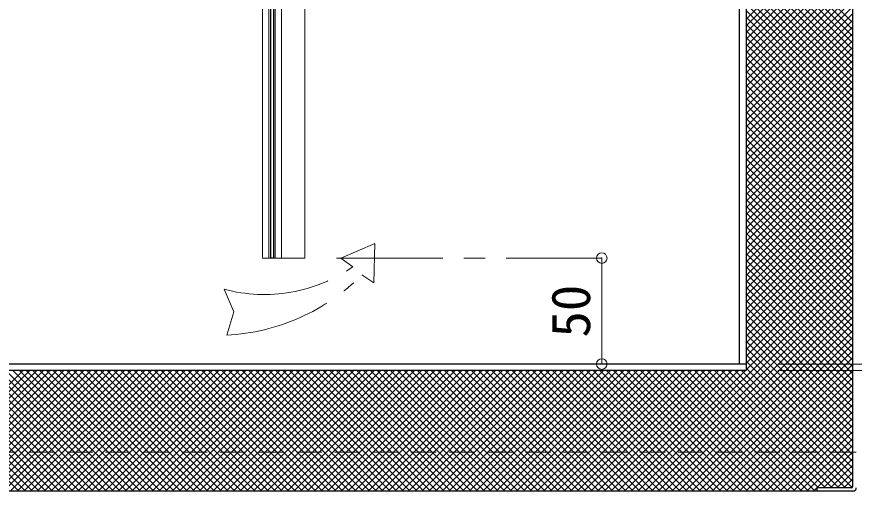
# Model space of a CAD drawing. Units: millimetres at full size, sheet at 1:10; details may follow other scales. Extents: x -2092 to 1958, y -1356 to 1454.
# Drawn here: x -635.3 to -240.5, y -915.8 to -691.9 of the extents above; entities that cross this region are included whole.
import ezdxf
from ezdxf.enums import TextEntityAlignment as Align

# ---------------------------------------------------------------- set-up
doc = ezdxf.new("R2010")
doc.units = ezdxf.units.MM
doc.header["$LTSCALE"] = 10
doc.header["$PDMODE"] = 32
doc.header["$PDSIZE"] = 5
for name, pattern in [('CHAIN1', [8, 5, -1, 1, -1]), ('DASHED1', [1.8, 1.2, -0.6]), ('DOUBLE_CHAIN1', [8.8, 5, -1, 0.6, -0.6, 0.6, -1])]:
    doc.linetypes.add(name, pattern=pattern)
doc.layers.add('0-0_ﾚｲﾔ1', color=4, linetype='Continuous', lineweight=9)
doc.styles.add('ＭＳ ゴシック', font='')
doc.styles.get('ＭＳ ゴシック').set_extended_font_data('MS Gothic')

msp = doc.modelspace()

# ---------------------------------------------------------------- linework, layer by layer
at = {"layer": '0-0_ﾚｲﾔ1', "color": 7, "lineweight": 18}
for p, q in [((-519.49, -805.78), (-519.49, -157.28)), ((-516.49, -805.78), (-516.49, -157.28)), ((-513.49, -169.52), (-513.49, -805.78)), ((-510.49, -170.14), (-510.49, -805.78)), ((-516.49, -805.78), (-519.49, -805.78)), ((-510.49, -805.78), (-513.49, -805.78))]:
    msp.add_line(p, q, dxfattribs=at)
at = {"layer": '0-0_ﾚｲﾔ1', "color": 5, "lineweight": 25}
for p, q in [((-515.74, -157.28), (-515.74, -805.78)), ((-514.24, -158.03), (-514.24, -805.78)), ((-294.49, -855.78), (-294.49, -546.28)), ((-291.49, -546.28), (-291.49, -858.78)), ((-241.09, -913.38), (-241.09, -551.28)), ((-514.24, -805.78), (-515.74, -805.78)), ((-291.49, -855.78), (-1097.49, -855.78)), ((-291.49, -858.78), (-1097.49, -858.78)), ((-240.29, -915.78), (-1148.69, -915.78)), ((-257.89, -915.78), (-257.89, -914.18)), ((-241.89, -914.18), (-257.89, -914.18))]:
    msp.add_line(p, q, dxfattribs=at)
at = {"layer": '0-0_ﾚｲﾔ1'}
for p, q in [((-499.49, -805.78), (-499.49, -157.28)), ((-291.49, -693.02), (-241.09, -642.62)), ((-291.49, -644.47), (-241.09, -694.87)), ((-291.49, -696.2), (-241.09, -645.8)), ((-291.49, -647.65), (-241.09, -698.05)), ((-291.49, -699.39), (-241.09, -648.99)), ((-291.49, -650.83), (-241.09, -701.23)), ((-291.49, -702.57), (-241.09, -652.17)), ((-291.49, -654.01), (-241.09, -704.41)), ((-291.49, -705.75), (-241.09, -655.35)), ((-291.49, -657.2), (-241.09, -707.6)), ((-291.49, -708.93), (-241.09, -658.53)), ((-291.49, -660.38), (-241.09, -710.78)), ((-291.49, -712.11), (-241.09, -661.71)), ((-291.49, -663.56), (-241.09, -713.96)), ((-291.49, -715.3), (-241.09, -664.9)), ((-291.49, -666.74), (-241.09, -717.14)), ((-291.49, -718.48), (-241.09, -668.08)), ((-291.49, -669.92), (-241.09, -720.32)), ((-291.49, -721.66), (-241.09, -671.26)), ((-291.49, -673.11), (-241.09, -723.51)), ((-291.49, -724.84), (-241.09, -674.44)), ((-291.49, -676.29), (-241.09, -726.69)), ((-291.49, -728.02), (-241.09, -677.62)), ((-291.49, -679.47), (-241.09, -729.87)), ((-291.49, -731.21), (-241.09, -680.81)), ((-291.49, -682.65), (-241.09, -733.05)), ((-291.49, -734.39), (-241.09, -683.99)), ((-291.49, -685.83), (-241.09, -736.23)), ((-291.49, -737.57), (-241.09, -687.17)), ((-291.49, -689.02), (-241.09, -739.42)), ((-291.49, -740.75), (-241.09, -690.35)), ((-291.49, -692.2), (-241.09, -742.6)), ((-291.49, -743.93), (-241.09, -693.53)), ((-291.49, -695.38), (-241.09, -745.78)), ((-291.49, -747.12), (-241.09, -696.72)), ((-291.49, -698.56), (-241.09, -748.96)), ((-291.49, -750.3), (-241.09, -699.9)), ((-291.49, -701.74), (-241.09, -752.14)), ((-291.49, -753.48), (-241.09, -703.08)), ((-291.49, -704.93), (-241.09, -755.33)), ((-291.49, -756.66), (-241.09, -706.26)), ((-291.49, -708.11), (-241.09, -758.51)), ((-291.49, -759.84), (-241.09, -709.44)), ((-291.49, -711.29), (-241.09, -761.69)), ((-291.49, -763.03), (-241.09, -712.63)), ((-291.49, -714.47), (-241.09, -764.87)), ((-291.49, -766.21), (-241.09, -715.81)), ((-291.49, -717.65), (-241.09, -768.05)), ((-291.49, -769.39), (-241.09, -718.99)), ((-291.49, -720.84), (-241.09, -771.24)), ((-291.49, -772.57), (-241.09, -722.17)), ((-291.49, -724.02), (-241.09, -774.42)), ((-291.49, -775.75), (-241.09, -725.35)), ((-291.49, -727.2), (-241.09, -777.6)), ((-291.49, -778.93), (-241.09, -728.53)), ((-291.49, -730.38), (-241.09, -780.78)), ((-291.49, -782.12), (-241.09, -731.72)), ((-291.49, -733.56), (-241.09, -783.96)), ((-291.49, -785.3), (-241.09, -734.9)), ((-291.49, -736.75), (-241.09, -787.15)), ((-291.49, -788.48), (-241.09, -738.08)), ((-291.49, -739.93), (-241.09, -790.33)), ((-291.49, -791.66), (-241.09, -741.26)), ((-291.49, -743.11), (-241.09, -793.51)), ((-291.49, -794.84), (-241.09, -744.44)), ((-291.49, -746.29), (-241.09, -796.69)), ((-291.49, -798.03), (-241.09, -747.63)), ((-291.49, -749.47), (-241.09, -799.87)), ((-291.49, -801.21), (-241.09, -750.81)), ((-291.49, -752.66), (-241.09, -803.06)), ((-291.49, -804.39), (-241.09, -753.99)), ((-291.49, -755.84), (-241.09, -806.24)), ((-291.49, -807.57), (-241.09, -757.17)), ((-291.49, -759.02), (-241.09, -809.42)), ((-291.49, -810.75), (-241.09, -760.35)), ((-291.49, -762.2), (-241.09, -812.6)), ((-291.49, -813.94), (-241.09, -763.54)), ((-291.49, -765.38), (-241.09, -815.78)), ((-291.49, -817.12), (-241.09, -766.72)), ((-291.49, -768.57), (-241.09, -818.97)), ((-291.49, -820.3), (-241.09, -769.9)), ((-291.49, -771.75), (-241.09, -822.15)), ((-291.49, -823.48), (-241.09, -773.08)), ((-291.49, -774.93), (-241.09, -825.33)), ((-291.49, -826.66), (-241.09, -776.26)), ((-291.49, -778.11), (-241.09, -828.51)), ((-291.49, -829.85), (-241.09, -779.45)), ((-291.49, -781.29), (-241.09, -831.69)), ((-291.49, -833.03), (-241.09, -782.63)), ((-291.49, -784.48), (-241.09, -834.88)), ((-291.49, -836.21), (-241.09, -785.81)), ((-291.49, -787.66), (-241.09, -838.06)), ((-291.49, -839.39), (-241.09, -788.99)), ((-291.49, -790.84), (-241.09, -841.24)), ((-291.49, -842.57), (-241.09, -792.17)), ((-291.49, -794.02), (-241.09, -844.42)), ((-291.49, -845.76), (-241.09, -795.36)), ((-291.49, -797.2), (-241.09, -847.6)), ((-291.49, -848.94), (-241.09, -798.54)), ((-291.49, -800.39), (-241.09, -850.79)), ((-291.49, -852.12), (-241.09, -801.72)), ((-291.49, -803.57), (-241.09, -853.97)), ((-291.49, -855.3), (-241.09, -804.9)), ((-515.74, -805.78), (-516.49, -805.78)), ((-513.49, -805.78), (-514.24, -805.78)), ((-510.49, -805.78), (-499.49, -805.78)), ((-359.49, -805.78), (-359.49, -855.78)), ((-291.49, -806.75), (-241.09, -857.15)), ((-291.49, -858.48), (-241.09, -808.08)), ((-345.61, -915.78), (-241.09, -811.27)), ((-291.49, -809.93), (-241.09, -860.33)), ((-291.49, -813.11), (-241.09, -863.51)), ((-342.42, -915.78), (-241.09, -814.45)), ((-291.49, -816.3), (-241.09, -866.7)), ((-339.24, -915.78), (-241.09, -817.63)), ((-336.06, -915.78), (-241.09, -820.81)), ((-291.49, -819.48), (-241.09, -869.88)), ((-332.88, -915.78), (-241.09, -823.99)), ((-291.49, -822.66), (-241.09, -873.06)), ((-329.7, -915.78), (-241.09, -827.18)), ((-291.49, -825.84), (-241.09, -876.24)), ((-291.49, -829.02), (-241.09, -879.42)), ((-326.51, -915.78), (-241.09, -830.36)), ((-291.49, -832.21), (-241.09, -882.61)), ((-323.33, -915.78), (-241.09, -833.54)), ((-320.15, -915.78), (-241.09, -836.72)), ((-291.49, -835.39), (-241.09, -885.79)), ((-316.97, -915.78), (-241.09, -839.9)), ((-291.49, -838.57), (-241.09, -888.97)), ((-313.79, -915.78), (-241.09, -843.09)), ((-291.49, -841.75), (-241.09, -892.15)), ((-291.49, -844.93), (-241.09, -895.33)), ((-310.6, -915.78), (-241.09, -846.27)), ((-291.49, -848.12), (-241.09, -898.52)), ((-307.42, -915.78), (-241.09, -849.45)), ((-304.24, -915.78), (-241.09, -852.63)), ((-291.49, -851.3), (-241.09, -901.7)), ((-301.06, -915.78), (-241.09, -855.81)), ((-291.49, -854.48), (-241.09, -904.88)), ((-691.31, -858.78), (-634.31, -915.78)), ((-689.26, -915.78), (-632.26, -858.78)), ((-688.12, -858.78), (-631.12, -915.78)), ((-686.08, -915.78), (-629.08, -858.78)), ((-684.94, -858.78), (-627.94, -915.78)), ((-682.9, -915.78), (-625.9, -858.78)), ((-681.76, -858.78), (-624.76, -915.78)), ((-679.71, -915.78), (-622.71, -858.78)), ((-678.58, -858.78), (-621.58, -915.78)), ((-676.53, -915.78), (-619.53, -858.78)), ((-675.4, -858.78), (-618.4, -915.78)), ((-673.35, -915.78), (-616.35, -858.78)), ((-672.21, -858.78), (-615.21, -915.78)), ((-670.17, -915.78), (-613.17, -858.78)), ((-669.03, -858.78), (-612.03, -915.78)), ((-666.99, -915.78), (-609.99, -858.78)), ((-665.85, -858.78), (-608.85, -915.78)), ((-663.8, -915.78), (-606.8, -858.78)), ((-662.67, -858.78), (-605.67, -915.78)), ((-660.62, -915.78), (-603.62, -858.78)), ((-659.49, -858.78), (-602.49, -915.78)), ((-657.44, -915.78), (-600.44, -858.78)), ((-656.3, -858.78), (-599.3, -915.78)), ((-654.26, -915.78), (-597.26, -858.78)), ((-653.12, -858.78), (-596.12, -915.78)), ((-651.08, -915.78), (-594.08, -858.78)), ((-649.94, -858.78), (-592.94, -915.78)), ((-647.89, -915.78), (-590.89, -858.78)), ((-646.76, -858.78), (-589.76, -915.78)), ((-644.71, -915.78), (-587.71, -858.78)), ((-643.58, -858.78), (-586.58, -915.78)), ((-641.53, -915.78), (-584.53, -858.78)), ((-640.39, -858.78), (-583.39, -915.78)), ((-638.35, -915.78), (-581.35, -858.78)), ((-637.21, -858.78), (-580.21, -915.78)), ((-635.17, -915.78), (-578.17, -858.78)), ((-634.03, -858.78), (-577.03, -915.78)), ((-631.98, -915.78), (-574.98, -858.78)), ((-630.85, -858.78), (-573.85, -915.78)), ((-628.8, -915.78), (-571.8, -858.78)), ((-627.67, -858.78), (-570.67, -915.78)), ((-625.62, -915.78), (-568.62, -858.78)), ((-624.48, -858.78), (-567.48, -915.78)), ((-622.44, -915.78), (-565.44, -858.78)), ((-621.3, -858.78), (-564.3, -915.78)), ((-619.26, -915.78), (-562.26, -858.78)), ((-618.12, -858.78), (-561.12, -915.78)), ((-616.07, -915.78), (-559.07, -858.78)), ((-614.94, -858.78), (-557.94, -915.78)), ((-612.89, -915.78), (-555.89, -858.78)), ((-611.76, -858.78), (-554.76, -915.78)), ((-609.71, -915.78), (-552.71, -858.78)), ((-608.57, -858.78), (-551.57, -915.78)), ((-606.53, -915.78), (-549.53, -858.78)), ((-605.39, -858.78), (-548.39, -915.78)), ((-603.35, -915.78), (-546.35, -858.78)), ((-602.21, -858.78), (-545.21, -915.78)), ((-600.16, -915.78), (-543.16, -858.78)), ((-599.03, -858.78), (-542.03, -915.78)), ((-596.98, -915.78), (-539.98, -858.78)), ((-595.85, -858.78), (-538.85, -915.78)), ((-593.8, -915.78), (-536.8, -858.78)), ((-592.66, -858.78), (-535.66, -915.78)), ((-590.62, -915.78), (-533.62, -858.78)), ((-589.48, -858.78), (-532.48, -915.78)), ((-587.44, -915.78), (-530.44, -858.78)), ((-586.3, -858.78), (-529.3, -915.78)), ((-584.25, -915.78), (-527.25, -858.78)), ((-583.12, -858.78), (-526.12, -915.78)), ((-581.07, -915.78), (-524.07, -858.78)), ((-579.94, -858.78), (-522.94, -915.78)), ((-577.89, -915.78), (-520.89, -858.78)), ((-576.75, -858.78), (-519.75, -915.78)), ((-574.71, -915.78), (-517.71, -858.78)), ((-573.57, -858.78), (-516.57, -915.78)), ((-571.53, -915.78), (-514.53, -858.78)), ((-570.39, -858.78), (-513.39, -915.78)), ((-568.34, -915.78), (-511.34, -858.78)), ((-567.21, -858.78), (-510.21, -915.78)), ((-565.16, -915.78), (-508.16, -858.78)), ((-564.03, -858.78), (-507.03, -915.78)), ((-561.98, -915.78), (-504.98, -858.78)), ((-560.84, -858.78), (-503.84, -915.78)), ((-558.8, -915.78), (-501.8, -858.78)), ((-557.66, -858.78), (-500.66, -915.78)), ((-555.62, -915.78), (-498.62, -858.78)), ((-554.48, -858.78), (-497.48, -915.78)), ((-552.43, -915.78), (-495.43, -858.78)), ((-551.3, -858.78), (-494.3, -915.78)), ((-549.25, -915.78), (-492.25, -858.78)), ((-548.12, -858.78), (-491.12, -915.78)), ((-546.07, -915.78), (-489.07, -858.78)), ((-544.93, -858.78), (-487.93, -915.78)), ((-542.89, -915.78), (-485.89, -858.78)), ((-541.75, -858.78), (-484.75, -915.78)), ((-539.71, -915.78), (-482.71, -858.78)), ((-538.57, -858.78), (-481.57, -915.78)), ((-536.52, -915.78), (-479.52, -858.78)), ((-535.39, -858.78), (-478.39, -915.78)), ((-533.34, -915.78), (-476.34, -858.78)), ((-532.21, -858.78), (-475.21, -915.78)), ((-530.16, -915.78), (-473.16, -858.78)), ((-529.02, -858.78), (-472.02, -915.78)), ((-526.98, -915.78), (-469.98, -858.78)), ((-525.84, -858.78), (-468.84, -915.78)), ((-523.8, -915.78), (-466.8, -858.78)), ((-522.66, -858.78), (-465.66, -915.78)), ((-520.61, -915.78), (-463.61, -858.78)), ((-519.48, -858.78), (-462.48, -915.78)), ((-517.43, -915.78), (-460.43, -858.78)), ((-516.3, -858.78), (-459.3, -915.78)), ((-514.25, -915.78), (-457.25, -858.78)), ((-513.11, -858.78), (-456.11, -915.78)), ((-511.07, -915.78), (-454.07, -858.78)), ((-509.93, -858.78), (-452.93, -915.78)), ((-507.89, -915.78), (-450.89, -858.78)), ((-506.75, -858.78), (-449.75, -915.78)), ((-504.71, -915.78), (-447.71, -858.78)), ((-503.57, -858.78), (-446.57, -915.78)), ((-501.52, -915.78), (-444.52, -858.78)), ((-500.39, -858.78), (-443.39, -915.78)), ((-498.34, -915.78), (-441.34, -858.78)), ((-497.2, -858.78), (-440.2, -915.78)), ((-495.16, -915.78), (-438.16, -858.78)), ((-494.02, -858.78), (-437.02, -915.78)), ((-491.98, -915.78), (-434.98, -858.78)), ((-490.84, -858.78), (-433.84, -915.78)), ((-488.8, -915.78), (-431.8, -858.78)), ((-487.66, -858.78), (-430.66, -915.78)), ((-485.61, -915.78), (-428.61, -858.78)), ((-484.48, -858.78), (-427.48, -915.78)), ((-482.43, -915.78), (-425.43, -858.78)), ((-481.29, -858.78), (-424.29, -915.78)), ((-479.25, -915.78), (-422.25, -858.78)), ((-478.11, -858.78), (-421.11, -915.78)), ((-476.07, -915.78), (-419.07, -858.78)), ((-474.93, -858.78), (-417.93, -915.78)), ((-472.89, -915.78), (-415.89, -858.78)), ((-471.75, -858.78), (-414.75, -915.78)), ((-469.7, -915.78), (-412.7, -858.78)), ((-468.57, -858.78), (-411.57, -915.78)), ((-466.52, -915.78), (-409.52, -858.78)), ((-465.38, -858.78), (-408.38, -915.78)), ((-463.34, -915.78), (-406.34, -858.78)), ((-462.2, -858.78), (-405.2, -915.78)), ((-460.16, -915.78), (-403.16, -858.78)), ((-459.02, -858.78), (-402.02, -915.78)), ((-456.98, -915.78), (-399.98, -858.78)), ((-455.84, -858.78), (-398.84, -915.78)), ((-453.79, -915.78), (-396.79, -858.78)), ((-452.66, -858.78), (-395.66, -915.78)), ((-450.61, -915.78), (-393.61, -858.78)), ((-449.47, -858.78), (-392.47, -915.78)), ((-447.43, -915.78), (-390.43, -858.78)), ((-446.29, -858.78), (-389.29, -915.78)), ((-444.25, -915.78), (-387.25, -858.78)), ((-443.11, -858.78), (-386.11, -915.78)), ((-441.07, -915.78), (-384.07, -858.78)), ((-439.93, -858.78), (-382.93, -915.78)), ((-437.88, -915.78), (-380.88, -858.78)), ((-436.75, -858.78), (-379.75, -915.78)), ((-434.7, -915.78), (-377.7, -858.78)), ((-433.56, -858.78), (-376.56, -915.78)), ((-431.52, -915.78), (-374.52, -858.78)), ((-430.38, -858.78), (-373.38, -915.78)), ((-428.34, -915.78), (-371.34, -858.78)), ((-427.2, -858.78), (-370.2, -915.78)), ((-425.16, -915.78), (-368.16, -858.78)), ((-424.02, -858.78), (-367.02, -915.78)), ((-421.97, -915.78), (-364.97, -858.78)), ((-420.84, -858.78), (-363.84, -915.78)), ((-418.79, -915.78), (-361.79, -858.78)), ((-417.65, -858.78), (-360.65, -915.78)), ((-415.61, -915.78), (-358.61, -858.78)), ((-414.47, -858.78), (-357.47, -915.78)), ((-412.43, -915.78), (-355.43, -858.78)), ((-411.29, -858.78), (-354.29, -915.78)), ((-409.25, -915.78), (-352.25, -858.78)), ((-408.11, -858.78), (-351.11, -915.78)), ((-406.06, -915.78), (-349.06, -858.78)), ((-404.93, -858.78), (-347.93, -915.78)), ((-402.88, -915.78), (-345.88, -858.78)), ((-401.74, -858.78), (-344.74, -915.78)), ((-399.7, -915.78), (-342.7, -858.78)), ((-398.56, -858.78), (-341.56, -915.78)), ((-396.52, -915.78), (-339.52, -858.78)), ((-395.38, -858.78), (-338.38, -915.78)), ((-393.34, -915.78), (-336.34, -858.78)), ((-392.2, -858.78), (-335.2, -915.78)), ((-390.15, -915.78), (-333.15, -858.78)), ((-389.02, -858.78), (-332.02, -915.78)), ((-386.97, -915.78), (-329.97, -858.78)), ((-385.83, -858.78), (-328.83, -915.78)), ((-383.79, -915.78), (-326.79, -858.78)), ((-382.65, -858.78), (-325.65, -915.78)), ((-380.61, -915.78), (-323.61, -858.78)), ((-379.47, -858.78), (-322.47, -915.78)), ((-377.43, -915.78), (-320.43, -858.78)), ((-376.29, -858.78), (-319.29, -915.78)), ((-374.24, -915.78), (-317.24, -858.78)), ((-373.11, -858.78), (-316.11, -915.78)), ((-371.06, -915.78), (-314.06, -858.78)), ((-369.92, -858.78), (-312.92, -915.78)), ((-367.88, -915.78), (-310.88, -858.78)), ((-366.74, -858.78), (-309.74, -915.78)), ((-364.7, -915.78), (-307.7, -858.78)), ((-363.56, -858.78), (-306.56, -915.78)), ((-361.52, -915.78), (-304.52, -858.78)), ((-360.38, -858.78), (-303.38, -915.78)), ((-358.33, -915.78), (-301.33, -858.78)), ((-357.2, -858.78), (-300.2, -915.78)), ((-355.15, -915.78), (-298.15, -858.78)), ((-354.02, -858.78), (-297.02, -915.78)), ((-351.97, -915.78), (-294.97, -858.78)), ((-350.83, -858.78), (-293.83, -915.78)), ((-348.79, -915.78), (-291.79, -858.78)), ((-347.65, -858.78), (-290.65, -915.78)), ((-344.47, -858.78), (-287.47, -915.78)), ((-341.29, -858.78), (-284.29, -915.78)), ((-338.11, -858.78), (-281.11, -915.78)), ((-334.92, -858.78), (-277.92, -915.78)), ((-331.74, -858.78), (-274.74, -915.78)), ((-328.56, -858.78), (-271.56, -915.78)), ((-325.38, -858.78), (-268.38, -915.78)), ((-322.2, -858.78), (-265.2, -915.78)), ((-319.01, -858.78), (-262.01, -915.78)), ((-315.83, -858.78), (-258.83, -915.78)), ((-312.65, -858.78), (-257.25, -914.18)), ((-309.47, -858.78), (-254.07, -914.18)), ((-306.29, -858.78), (-250.89, -914.18)), ((-303.1, -858.78), (-247.7, -914.18)), ((-299.92, -858.78), (-244.52, -914.18)), ((-297.88, -915.78), (-241.09, -859)), ((-296.74, -858.78), (-241.46, -914.05)), ((-293.56, -858.78), (-241.09, -911.24)), ((-291.49, -857.66), (-241.09, -908.06)), ((-294.69, -915.78), (-241.09, -862.18)), ((-291.51, -915.78), (-241.09, -865.36)), ((-288.33, -915.78), (-241.09, -868.54)), ((-285.15, -915.78), (-241.09, -871.72)), ((-281.97, -915.78), (-241.09, -874.91)), ((-278.78, -915.78), (-241.09, -878.09)), ((-275.6, -915.78), (-241.09, -881.27)), ((-272.42, -915.78), (-241.09, -884.45)), ((-269.24, -915.78), (-241.09, -887.63)), ((-266.06, -915.78), (-241.09, -890.82)), ((-262.87, -915.78), (-241.09, -894)), ((-259.69, -915.78), (-241.09, -897.18)), ((-254.91, -914.18), (-241.09, -900.36)), ((-251.73, -914.18), (-241.09, -903.54)), ((-248.55, -914.18), (-241.09, -906.73)), ((-245.36, -914.18), (-241.09, -909.91)), ((-242.18, -914.18), (-241.09, -913.09))]:
    msp.add_line(p, q, dxfattribs=at)
at = {"layer": '0-0_ﾚｲﾔ1', "linetype": 'DOUBLE_CHAIN1'}
for p, q in [((-482.45, -805.82), (-466.55, -798.91)), ((-476.87, -809.97), (-482.45, -805.82))]:
    msp.add_line(p, q, dxfattribs=at)
at = {"layer": '0-0_ﾚｲﾔ1', "linetype": 'CHAIN1'}
for p, q in [((-484.49, -805.78), (-359.49, -805.78)), ((-276.49, -855.78), (740.51, -855.78)), ((-276.49, -858.78), (790.51, -858.78))]:
    msp.add_line(p, q, dxfattribs=at)
at = {"layer": '0-0_ﾚｲﾔ1', "linetype": 'DASHED1'}
msp.add_line((-239.49, -897.38), (-1149.49, -897.38), dxfattribs=at)
at = {"layer": '0-0_ﾚｲﾔ1', "linetype": 'DOUBLE_CHAIN1'}
for points in [[(-472.54, -813.68), (-467.03, -817.54), (-466.55, -798.91)], [(-537.51, -820.49), (-533.03, -831.19), (-536.27, -842.15)]]:
    msp.add_lwpolyline(points, dxfattribs=at)
for centre, radius, start, end in [((-518.61, -749.41), 73.55, 255.1077, 304.5746), ((-541.35, -745.2), 97.08, 272.9957, 315.1356)]:
    msp.add_arc(centre, radius, start, end, dxfattribs=at)
at = {"layer": '0-0_ﾚｲﾔ1', "color": 5, "lineweight": 25}
for centre, radius in [((-241.89, -913.38), 0.8), ((-241.09, -914.18), 1.6)]:
    msp.add_arc(centre, radius, 270, 0, dxfattribs=at)
at = {"layer": '0-0_ﾚｲﾔ1', "color": 1}
for p in [(-359.49, -805.78), (-359.49, -855.78)]:
    msp.add_point(p, dxfattribs=at)

# ---------------------------------------------------------------- texts
at = {"layer": '0-0_ﾚｲﾔ1', "color": 7, "style": 'ＭＳ ゴシック'}
msp.add_text('50', height=18.33, rotation=90, dxfattribs=at).set_placement((-359.49, -843.28), align=Align.BOTTOM_LEFT)

doc.saveas('drawing.dxf')
